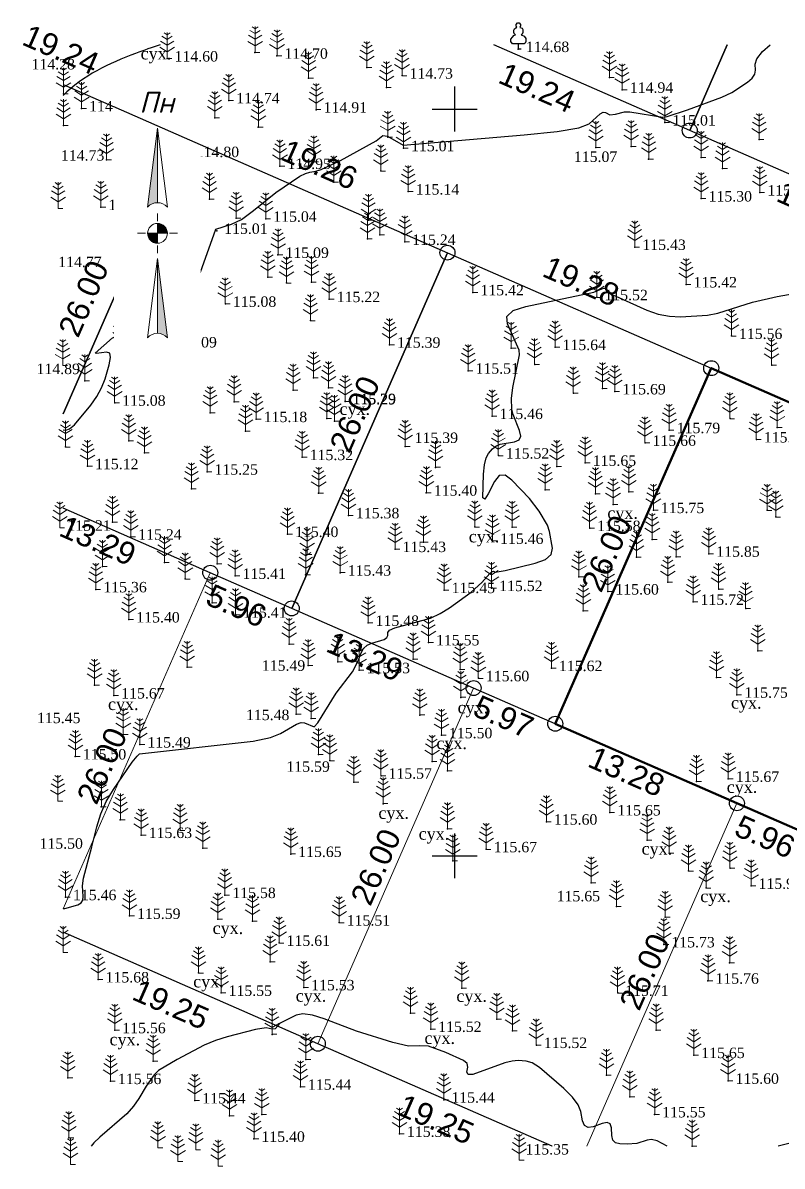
# Model space of a CAD drawing. Header units: millimetres. Extents: x 5405521.1 to 5405609, y 5524977.2 to 5525055.9.
# Drawn here: x 5405521.1 to 5405571.9, y 5524979.2 to 5525055.8 of the extents above; entities that cross this region are included whole.
import ezdxf
from ezdxf.enums import TextEntityAlignment as Align

# ---------------------------------------------------------------- set-up
doc = ezdxf.new("R2010")
doc.units = ezdxf.units.MM
doc.set_wipeout_variables(frame=1)
for name, color, linetype, lineweight in [('#Лист (текст_ПН)', 250, 'Continuous', 0), ('#Штамп', 250, 'Continuous', 0), ('11900000', 1, 'Continuous', 30), ('ТОЧКИ', 7, 'Continuous', 30)]:
    doc.layers.add(name, color=color, linetype=linetype, lineweight=lineweight)
for name, color, linetype in [('горизонтали', 42, 'Continuous'), ('Ділянки_Межі', 10, 'Continuous'), ('надписи', 7, 'Continuous'), ('отметки', 7, 'Continuous'), ('промеры', 185, 'Continuous'), ('Растительность', 7, 'Continuous')]:
    doc.layers.add(name, color=color, linetype=linetype)
doc.styles.get("Standard").update_dxf_attribs({"font": 'arial.ttf'})
doc.styles.add('times', font='times.ttf')
doc.styles.add('Мой_Топо', font='isocpeui.ttf')

# ---------------------------------------------------------------- blocks, each defined once
blk = doc.blocks.new('A$C2ACB5305')
at = {"layer": 'Растительность'}
blk.add_lwpolyline([(0.2, 0), (0.2, 0), (0, 0), (0, 0.35), (-0.4, 0.35), (-0.5, 0.5), (-0.5, 0.65), (-0.4, 0.8), (-0.3, 0.9), (-0.2, 0.95), (-0.25, 1), (-0.3, 1.1), (-0.3, 1.25), (-0.25, 1.35), (-0.15, 1.45), (-0.1, 1.45), (-0.15, 1.55), (-0.15, 1.65), (-0.05, 1.75), (0.05, 1.75), (0.15, 1.65), (0.15, 1.55), (0.1, 1.45), (0.25, 1.4), (0.3, 1.3), (0.3, 1.1), (0.25, 1), (0.2, 0.95), (0.4, 0.85), (0.5, 0.7), (0.5, 0.5), (0.45, 0.4), (0.4, 0.35), (0, 0.35)], dxfattribs=at)
blk = doc.blocks.new('A$C51FE15A3')
at = {"layer": 'Растительность', "color": 94, "lineweight": 0}
for points in [[(-0.201, 1.726), (0, 1.584), (0.201, 1.726)], [(0, 1.75), (0, 0), (0.319, 0)], [(-0.447, 1.172), (0, 0.895), (0.447, 1.172)], [(-0.343, 1.489), (0, 1.267), (0.343, 1.489)], [(-0.493, 0.753), (0, 0.444), (0.493, 0.753)]]:
    blk.add_lwpolyline(points, dxfattribs=at)
blk = doc.blocks.new('*U5')
at = {"color": 0}
for points in [[(-0.113, 0), (-0.109, -0.029), (-0.097, -0.056)], [(-0.113, 0), (-0.097, -0.056), (0, 0)], [(-0.097, -0.056), (0, -0.113), (0, 0)], [(-0.097, -0.056), (-0.08, -0.08), (-0.056, -0.097)], [(-0.097, -0.056), (-0.056, -0.097), (0, -0.113)], [(-0.056, -0.097), (-0.029, -0.109), (0, -0.113)]]:
    blk.add_solid(points, dxfattribs=at)
blk = doc.blocks.new('*U6')
at = {"color": 0}
for points in [[(0, 0), (0.097, 0.056), (0, 0.113)], [(0.097, 0.056), (0.029, 0.109), (0, 0.113)], [(0, 0), (0.113, 0), (0.097, 0.056)], [(0.097, 0.056), (0.056, 0.097), (0.029, 0.109)], [(0.097, 0.056), (0.08, 0.08), (0.056, 0.097)], [(0.113, 0), (0.109, 0.029), (0.097, 0.056)]]:
    blk.add_solid(points, dxfattribs=at)
blk = doc.blocks.new('*U7')
at = {"color": 0}
for points in [[(0, -1.136), (0.021, -1.138), (0, -0.288)], [(0.021, -1.138), (0.042, -1.142), (0, -0.288)], [(0.042, -1.142), (0.062, -1.15), (0, -0.288)], [(0.062, -1.15), (0.081, -1.16), (0, -0.288)], [(0.081, -1.16), (0.098, -1.173), (0, -0.288)], [(0.098, -1.173), (0.113, -1.188), (0, -0.288)]]:
    blk.add_solid(points, dxfattribs=at)
blk = doc.blocks.new('*U8')
at = {"color": 0}
for points in [[(-0.113, 0.297), (-0.098, 0.312), (0, 1.197)], [(-0.098, 0.312), (-0.081, 0.325), (0, 1.197)], [(-0.081, 0.325), (-0.062, 0.335), (0, 1.197)], [(-0.062, 0.335), (-0.042, 0.343), (0, 1.197)], [(-0.042, 0.343), (-0.021, 0.347), (0, 1.197)], [(-0.021, 0.347), (0, 0.349), (0, 1.197)]]:
    blk.add_solid(points, dxfattribs=at)
blk = doc.blocks.new('#Північ')
at = {"color": 7}
blk.add_wipeout([(-2.901, 10.635), (2.901, 10.635), (2.901, -7.981), (-2.901, -7.981)], dxfattribs=at).dxf.layer = '#Лист (текст_ПН)'
at = {"layer": '#Лист (текст_ПН)'}
for p, q in [((-0.663, 1.748), (0, 7.043)), ((0, 7.043), (0, 2.052)), ((0, 7.043), (0.663, 1.748)), ((0, 1.337), (0, 0.807)), ((-1.337, 0), (-0.807, 0)), ((-0.662, 0), (0.662, 0)), ((0, 0.662), (0, -0.662)), ((1.337, 0), (0.807, 0)), ((0, -1.337), (0, -0.807)), ((-0.663, -6.99), (0, -1.695)), ((0, -1.695), (0.663, -6.99)), ((0, -1.695), (0, -6.686))]:
    blk.add_line(p, q, dxfattribs=at)
at = {"layer": '#Лист (текст_ПН)', "flags": 128}
for points in [[(0, 7.043), (-0.663, 1.748, -0.218585), (0, 2.052)], [(0, 0), (-0.662, 0, 0.414214), (0, -0.662)]]:
    blk.add_lwpolyline(points, format="xyb", close=True, dxfattribs=at)
at = {"layer": '#Лист (текст_ПН)'}
blk.add_circle((0, 0), 0.662, dxfattribs=at)
for centre in [(0, 1.178), (0, -7.56)]:
    blk.add_arc(centre, 0.874, 40.67981, 139.32019, dxfattribs=at)
at = {"layer": '#Лист (текст_ПН)', "xscale": 5.883850111352785, "yscale": 5.883850111352785, "zscale": 5.883850111352785}
for name in ['*U8', '*U5', '*U6', '*U7']:
    blk.add_blockref(name, (0, 0), dxfattribs=at)
at = {"layer": '#Лист (текст_ПН)', "style": 'Мой_Топо'}
blk.add_text('Пн', height=1.4, dxfattribs=at).set_placement((-1.217, 8.077))

msp = doc.modelspace()

# ---------------------------------------------------------------- linework, layer by layer
at = {"layer": '11900000', "color": 7}
for points in [[(5405550, 5525048.5, 0), (5405550, 5525051.5, 0)], [(5405550, 5525048.5, 0), (5405550, 5525051.5, 0)], [(5405548.5, 5525050, 0), (5405551.5, 5525050, 0)], [(5405548.5, 5525050, 0), (5405551.5, 5525050, 0)], [(5405550, 5524998.5, 0), (5405550, 5525001.5, 0)], [(5405550, 5524998.5, 0), (5405550, 5525001.5, 0)], [(5405548.5, 5525000, 0), (5405551.5, 5525000, 0)], [(5405548.5, 5525000, 0), (5405551.5, 5525000, 0)]]:
    msp.add_polyline3d(points, dxfattribs=at)
at = {"layer": 'горизонтали', "color": 32}
for points in [[(5405523.78, 5525028.515, 115), (5405523.967, 5525028.502, 115), (5405524.207, 5525028.592, 115), (5405524.537, 5525028.862, 115), (5405525.637, 5525030.172, 115), (5405526.047, 5525030.742, 115), (5405526.357, 5525031.332, 115), (5405526.587, 5525031.942, 115), (5405526.857, 5525032.862, 115), (5405526.957, 5525033.372, 115), (5405526.897, 5525033.662, 115), (5405526.677, 5525033.722, 115), (5405526.007, 5525033.642, 115), (5405525.917, 5525033.662, 115), (5405527.087, 5525034.672, 115), (5405527.627, 5525034.882, 115), (5405528.827, 5525035.212, 115), (5405529.337, 5525035.452, 115), (5405532.437, 5525037.922, 115), (5405532.737, 5525038.152, 115), (5405532.747, 5525038.452, 115), (5405534.007, 5525041.962, 115), (5405535.057, 5525042.302, 115), (5405535.717, 5525042.602, 115), (5405536.517, 5525043.212, 115), (5405538.027, 5525044.422, 115), (5405539.637, 5525045.502, 115), (5405540.007, 5525045.682, 115), (5405540.307, 5525045.772, 115), (5405540.707, 5525045.832, 115), (5405541.067, 5525045.942, 115), (5405542.347, 5525046.562, 115), (5405544.747, 5525047.872, 115), (5405545.197, 5525048.222, 115), (5405545.497, 5525048.192, 115), (5405546.547, 5525047.592, 115), (5405554.647, 5525048.262, 115), (5405556.857, 5525048.492, 115), (5405558.307, 5525048.742, 115), (5405558.997, 5525049.012, 115), (5405559.737, 5525049.672, 115), (5405559.947, 5525049.782, 115), (5405560.087, 5525049.772, 115), (5405560.387, 5525049.602, 115), (5405560.757, 5525049.652, 115), (5405561.367, 5525049.812, 115), (5405561.717, 5525049.812, 115), (5405563.937, 5525049.452, 115), (5405564.217, 5525049.492, 115), (5405565.587, 5525049.942, 115), (5405567.887, 5525050.792, 115), (5405568.557, 5525051.102, 115), (5405569.607, 5525051.792, 115), (5405569.917, 5525052.062, 115), (5405570.097, 5525052.342, 115), (5405570.147, 5525052.612, 115), (5405570.117, 5525053.012, 115), (5405570.227, 5525053.352, 115), (5405570.607, 5525053.842, 115), (5405571.113, 5525054.301, 115)], [(5405564.232, 5524980.548, 115.5), (5405563.557, 5524980.912, 115.5), (5405563.187, 5524981.002, 115.5), (5405562.877, 5524980.962, 115.5), (5405562.187, 5524980.732, 115.5), (5405561.557, 5524980.682, 115.5), (5405561.057, 5524980.712, 115.5), (5405560.767, 5524980.782, 115.5), (5405560.597, 5524980.962, 115.5), (5405560.527, 5524981.262, 115.5), (5405560.497, 5524981.782, 115.5), (5405560.417, 5524982.052, 115.5), (5405560.207, 5524982.152, 115.5), (5405559.877, 5524982.082, 115.5), (5405559.267, 5524981.862, 115.5), (5405558.927, 5524981.802, 115.5), (5405558.687, 5524981.932, 115.5), (5405558.547, 5524982.262, 115.5), (5405558.437, 5524982.882, 115.5), (5405558.257, 5524983.332, 115.5), (5405557.887, 5524983.842, 115.5), (5405557.307, 5524984.422, 115.5), (5405555.687, 5524985.832, 115.5), (5405555.177, 5524986.142, 115.5), (5405554.777, 5524986.252, 115.5), (5405554.247, 5524986.282, 115.5), (5405553.847, 5524986.252, 115.5), (5405553.347, 5524986.132, 115.5), (5405551.207, 5524985.362, 115.5), (5405550.897, 5524985.352, 115.5), (5405550.817, 5524985.502, 115.5), (5405550.887, 5524985.852, 115.5), (5405550.837, 5524986.082, 115.5), (5405550.597, 5524986.302, 115.5), (5405549.397, 5524986.832, 115.5), (5405548.247, 5524987.242, 115.5), (5405547.647, 5524987.272, 115.5), (5405546.907, 5524987.262, 115.5), (5405545.857, 5524987.502, 115.5), (5405543.427, 5524988.262, 115.5), (5405541.257, 5524989.082, 115.5), (5405540.467, 5524989.332, 115.5), (5405539.837, 5524989.412, 115.5), (5405539.387, 5524989.332, 115.5), (5405538.307, 5524988.802, 115.5), (5405537.967, 5524988.422, 115.5), (5405537.777, 5524988.382, 115.5), (5405537.377, 5524988.472, 115.5), (5405536.667, 5524988.372, 115.5), (5405534.767, 5524987.872, 115.5), (5405533.977, 5524987.622, 115.5), (5405533.217, 5524987.312, 115.5), (5405531.407, 5524986.352, 115.5), (5405530.167, 5524985.632, 115.5), (5405529.867, 5524985.342, 115.5), (5405529.347, 5524984.572, 115.5), (5405528.857, 5524983.752, 115.5), (5405528.487, 5524983.232, 115.5), (5405528.047, 5524982.732, 115.5), (5405526.227, 5524981.162, 115.5), (5405525.837, 5524980.782, 115.5), (5405525.658, 5524980.548, 115.5)], [(5405574.537, 5524981.262, 115.5), (5405571.666, 5524980.548, 115.5)]]:
    msp.add_polyline3d(points, dxfattribs=at)
msp.add_open_spline([(5405530.287, 5525054.301), (5405529.735, 5525054.123), (5405527.413, 5525053.313), (5405525.103, 5525052.241), (5405523.78, 5525050.911)], degree=3, knots=[419.153268, 419.153268, 419.153268, 419.153268, 420.876887, 426.417628, 426.417628, 426.417628, 426.417628], dxfattribs=at)
at = {"layer": 'Ділянки_Межі'}
for points in [[(5405568.245, 5525054.301), (5405565.733, 5525048.564), (5405552.628, 5525054.301)], [(5405589.281, 5525054.301), (5405583.377, 5525040.839), (5405565.733, 5525048.564)], [(5405565.733, 5525048.564), (5405568.245, 5525054.301)], [(5405523.78, 5525051.648), (5405531.873, 5525048.105), (5405523.78, 5525029.603)], [(5405523.78, 5525029.603), (5405531.873, 5525048.105), (5405549.514, 5525040.382), (5405539.087, 5525016.564), (5405533.63, 5525018.953), (5405523.78, 5525023.265)]]:
    msp.add_lwpolyline(points, dxfattribs=at)
at = {"layer": 'Ділянки_Межі', "lineweight": 25}
for points in [[(5405606.524, 5525030.705), (5405601, 5525033.124), (5405583.377, 5525040.839), (5405565.733, 5525048.564), (5405552.628, 5525054.301)], [(5405556.522, 5524980.548), (5405540.836, 5524987.416), (5405523.78, 5524994.884)]]:
    msp.add_lwpolyline(points, dxfattribs=at)
at = {"layer": 'Ділянки_Межі'}
msp.add_lwpolyline([(5405539.087, 5525016.564), (5405549.514, 5525040.382), (5405567.174, 5525032.65), (5405556.73, 5525008.84), (5405551.263, 5525011.233)], close=True, dxfattribs=at)
at = {"layer": 'Ділянки_Межі', "lineweight": 50}
msp.add_lwpolyline([(5405556.73, 5525008.84), (5405567.174, 5525032.65), (5405584.781, 5525024.941), (5405574.353, 5525001.124), (5405568.897, 5525003.513)], close=True, dxfattribs=at)
at = {"layer": 'Ділянки_Межі', "lineweight": 0}
for points in [[(5405523.78, 5525023.265), (5405533.63, 5525018.953), (5405523.78, 5524996.453)], [(5405523.78, 5524996.453), (5405533.63, 5525018.953), (5405539.087, 5525016.564), (5405551.263, 5525011.233), (5405540.836, 5524987.416), (5405523.78, 5524994.884)], [(5405540.836, 5524987.416), (5405551.263, 5525011.233), (5405556.73, 5525008.84), (5405568.897, 5525003.513), (5405558.842, 5524980.548)], [(5405558.842, 5524980.548), (5405568.897, 5525003.513), (5405574.353, 5525001.124), (5405597.668, 5524990.917), (5405589.876, 5524980.548)], [(5405556.522, 5524980.548), (5405540.836, 5524987.416)]]:
    msp.add_lwpolyline(points, dxfattribs=at)
at = {"layer": 'отметки', "color": 7}
for p in [(5405536.626, 5525053.781, 114.575), (5405554.259, 5525054.015, 114.683), (5405530.74, 5525053.382, 114.595), (5405538.097, 5525053.565, 114.704), (5405544.123, 5525052.779, 114.67), (5405546.473, 5525052.235, 114.726), (5405540.217, 5525052.067, 114.773), (5405560.358, 5525052.108, 114.939), (5405523.803, 5525051.014, 114.46), (5405545.432, 5525051.437, 114.775), (5405561.223, 5525051.284, 114.945), (5405525.018, 5525050.041, 114.547), (5405534.875, 5525050.582, 114.742), (5405540.722, 5525049.958, 114.91), (5405533.937, 5525049.419, 114.804), (5405523.801, 5525048.897, 114.522), (5405536.847, 5525048.787, 114.932), (5405564.074, 5525049.095, 115.013), (5405545.51, 5525048.11, 115.007), (5405570.384, 5525047.952, 115.165), (5405529.685, 5525047.197, 114.802), (5405532.157, 5525046.979, 114.804), (5405546.573, 5525047.373, 115.013), (5405559.443, 5525047.433, 115.067), (5405561.819, 5525047.49, 115.094), (5405526.683, 5525046.597, 114.732), (5405538.299, 5525046.184, 114.947), (5405540.564, 5525046.46, 114.955), (5405562.986, 5525046.635, 115.096), (5405566.499, 5525046.764, 115.088), (5405528.623, 5525045.562, 114.796), (5405531.581, 5525045.749, 114.867), (5405545.055, 5525045.855, 115.04), (5405567.938, 5525046.023, 115.163), (5405529.316, 5525045.186, 114.76), (5405541.903, 5525045.107, 115.065), (5405533.578, 5525043.965, 114.93), (5405546.891, 5525044.471, 115.14), (5405566.497, 5525044.008, 115.301), (5405570.435, 5525044.406, 115.266), (5405526.307, 5525043.431, 114.749), (5405535.368, 5525042.69, 114.984), (5405537.35, 5525042.651, 115.044), (5405544.217, 5525042.549, 115.116), (5405534.063, 5525041.838, 115.005), (5405544.98, 5525041.574, 115.133), (5405544.155, 5525041.302, 115.17), (5405546.65, 5525041.099, 115.243), (5405562.064, 5525040.762, 115.43), (5405538.165, 5525040.23, 115.095), (5405537.491, 5525038.743, 115.16), (5405532.484, 5525038.304, 114.988), (5405538.741, 5525038.355, 115.113), (5405540.406, 5525038.401, 115.164), (5405551.222, 5525037.725, 115.423), (5405565.494, 5525038.254, 115.416), (5405534.645, 5525036.955, 115.081), (5405541.602, 5525037.271, 115.221), (5405559.522, 5525037.395, 115.517), (5405529.143, 5525035.582, 114.987), (5405540.337, 5525035.832, 115.25), (5405568.533, 5525034.804, 115.556), (5405527.586, 5525034.276, 115.023), (5405530.666, 5525034.238, 115.091), (5405545.637, 5525034.218, 115.385), (5405553.79, 5525033.984, 115.47), (5405556.718, 5525034.059, 115.644), (5405550.89, 5525032.48, 115.512), (5405555.356, 5525032.893, 115.549), (5405571.226, 5525032.855, 115.599), (5405525.231, 5525031.809, 114.905), (5405540.536, 5525032.001, 115.243), (5405539.177, 5525031.185, 115.16), (5405541.554, 5525031.34, 115.334), (5405557.946, 5525030.985, 115.634), (5405559.89, 5525031.278, 115.667), (5405560.725, 5525031.093, 115.687), (5405527.231, 5525030.331, 115.08), (5405535.237, 5525030.401, 115.149), (5405542.654, 5525030.447, 115.287), (5405542.661, 5525030.42, 115.287), (5405533.634, 5525029.669, 115.195), (5405541.427, 5525029.281, 115.251), (5405552.501, 5525029.442, 115.458), (5405568.436, 5525029.274, 115.75), (5405536.713, 5525029.236, 115.183), (5405541.945, 5525029.098, 115.289), (5405564.367, 5525028.496, 115.786), (5405571.601, 5525028.67, 115.668), (5405528.185, 5525027.791, 115.104), (5405535.985, 5525028.439, 115.246), (5405570.196, 5525027.873, 115.748), (5405523.938, 5525027.374, 115.032), (5405529.222, 5525026.97, 115.124), (5405546.692, 5525027.409, 115.393), (5405562.744, 5525027.647, 115.664), (5405539.791, 5525026.692, 115.319), (5405552.925, 5525026.793, 115.517), (5405558.743, 5525026.307, 115.65), (5405525.417, 5525026.08, 115.119), (5405533.415, 5525025.714, 115.245), (5405548.718, 5525026.009, 115.442), (5405556.831, 5525026.066, 115.544), (5405532.37, 5525024.565, 115.246), (5405540.885, 5525024.277, 115.344), (5405548.098, 5525024.308, 115.398), (5405556.064, 5525024.505, 115.54), (5405559.429, 5525024.242, 115.597), (5405561.663, 5525024.374, 115.647), (5405560.604, 5525023.517, 115.559), (5405563.3, 5525023.144, 115.745), (5405570.913, 5525023.137, 115.838), (5405542.887, 5525022.794, 115.38), (5405571.507, 5525022.685, 115.848), (5405527.094, 5525022.341, 115.24), (5405551.355, 5525022.015, 115.493), (5405553.842, 5525021.997, 115.425), (5405559.036, 5525021.939, 115.58), (5405528.307, 5525021.364, 115.241), (5405538.806, 5525021.541, 115.398), (5405547.904, 5525021.005, 115.353), (5405552.538, 5525021.08, 115.458), (5405563.231, 5525021.185, 115.711), (5405540.123, 5525020.18, 115.393), (5405546.011, 5525020.535, 115.434), (5405567.012, 5525020.219, 115.855), (5405526.411, 5525019.38, 115.336), (5405530.566, 5525019.639, 115.365), (5405534.094, 5525019.554, 115.36), (5405562.177, 5525019.999, 115.757), (5405564.829, 5525020.008, 115.682), (5405535.293, 5525018.736, 115.407), (5405540.019, 5525018.821, 115.396), (5405542.337, 5525018.956, 115.434), (5405558.317, 5525018.673, 115.544), (5405525.973, 5525017.838, 115.364), (5405531.959, 5525018.533, 115.365), (5405549.295, 5525017.788, 115.446), (5405552.473, 5525017.921, 115.525), (5405564.273, 5525018.314, 115.672), (5405567.674, 5525017.856, 115.763), (5405560.26, 5525017.691, 115.598), (5405533.758, 5525016.927, 115.416), (5405558.607, 5525016.409, 115.552), (5405565.958, 5525017.003, 115.719), (5405569.486, 5525016.556, 115.768), (5405528.178, 5525015.822, 115.4), (5405535.333, 5525016.137, 115.413), (5405544.202, 5525015.589, 115.476), (5405538.919, 5525014.17, 115.429), (5405548.248, 5525014.287, 115.549), (5405570.288, 5525013.722, 115.782), (5405532.091, 5525012.624, 115.501), (5405540.19, 5525012.736, 115.495), (5405542.175, 5525012.988, 115.383), (5405543.599, 5525012.424, 115.527), (5405547.213, 5525013.172, 115.53), (5405550.364, 5525012.482, 115.53), (5405556.48, 5525012.565, 115.621), (5405551.584, 5525011.883, 115.597), (5405567.536, 5525011.927, 115.684), (5405525.886, 5525011.424, 115.529), (5405527.168, 5525010.729, 115.672), (5405550.417, 5525010.609, 115.591), (5405568.895, 5525010.78, 115.747), (5405539.39, 5525009.486, 115.479), (5405547.669, 5525009.426, 115.497), (5405540.389, 5525009.188, 115.477), (5405527.81, 5525008.129, 115.559), (5405549.114, 5525008.066, 115.5), (5405528.921, 5525007.445, 115.492), (5405524.596, 5525006.649, 115.5), (5405540.88, 5525006.793, 115.596), (5405541.643, 5525006.372, 115.589), (5405548.488, 5525006.323, 115.529), (5405549.525, 5525005.693, 115.574), (5405543.253, 5525004.931, 115.562), (5405545.064, 5525005.361, 115.571), (5405566.197, 5525004.978, 115.678), (5405568.32, 5525005.149, 115.665), (5405526.337, 5525003.269, 115.499), (5405545.208, 5525003.489, 115.604), (5405560.389, 5525002.901, 115.651), (5405527.606, 5525002.414, 115.555), (5405531.609, 5525001.705, 115.573), (5405549.524, 5525001.813, 115.656), (5405556.143, 5525002.283, 115.597), (5405529.011, 5525001.388, 115.631), (5405562.879, 5525001.046, 115.708), (5405533.128, 5525000.517, 115.624), (5405552.109, 5525000.433, 115.67), (5405564.348, 5525000.185, 115.724), (5405539.02, 5525000.118, 115.65), (5405549.867, 5524999.664, 115.688), (5405565.664, 5524998.985, 115.817), (5405568.433, 5524999.17, 115.747), (5405559.141, 5524998.181, 115.65), (5405569.839, 5524997.986, 115.898), (5405523.94, 5524997.228, 115.464), (5405534.609, 5524997.368, 115.58), (5405566.837, 5524997.845, 115.808), (5405560.831, 5524996.597, 115.694), (5405528.231, 5524995.97, 115.588), (5405534.143, 5524995.763, 115.594), (5405536.455, 5524995.617, 115.602), (5405564.101, 5524995.896, 115.733), (5405542.271, 5524995.523, 115.508), (5405538.242, 5524994.165, 115.615), (5405564.006, 5524994.065, 115.729), (5405537.647, 5524992.905, 115.636), (5405568.406, 5524992.842, 115.702), (5405532.854, 5524992.154, 115.543), (5405526.122, 5524991.719, 115.676), (5405539.886, 5524991.191, 115.529), (5405550.486, 5524991.145, 115.639), (5405566.957, 5524991.632, 115.758), (5405534.356, 5524990.819, 115.547), (5405560.911, 5524990.816, 115.714), (5405547.039, 5524989.457, 115.547), (5405552.821, 5524989.051, 115.571), (5405527.24, 5524988.317, 115.555), (5405537.772, 5524988.045, 115.49), (5405548.391, 5524988.402, 115.523), (5405553.87, 5524988.275, 115.632), (5405563.488, 5524988.329, 115.646), (5405555.465, 5524987.327, 115.524), (5405566.01, 5524986.655, 115.646), (5405529.801, 5524986.247, 115.513), (5405540.039, 5524986.362, 115.442), (5405524.1, 5524985.135, 115.504), (5405526.949, 5524984.914, 115.559), (5405560.156, 5524985.315, 115.568), (5405568.301, 5524984.93, 115.601), (5405539.67, 5524984.534, 115.436), (5405532.596, 5524983.617, 115.444), (5405549.274, 5524983.668, 115.437), (5405561.732, 5524983.863, 115.523), (5405534.916, 5524982.586, 115.442), (5405537.085, 5524982.674, 115.434), (5405563.388, 5524982.684, 115.552), (5405524.171, 5524981.119, 115.531), (5405536.557, 5524981.046, 115.4), (5405546.301, 5524981.377, 115.378), (5405565.9, 5524980.557, 115.53)]:
    msp.add_point(p, dxfattribs=at)
at = {"layer": 'ТОЧКИ'}
for centre in [(5405531.873, 5525048.105, 107.24), (5405565.733, 5525048.564), (5405549.514, 5525040.382), (5405567.174, 5525032.65, 107.24), (5405533.63, 5525018.953, 107.24), (5405539.087, 5525016.564, 107.24), (5405551.263, 5525011.233, 107.24), (5405556.73, 5525008.84, 107.24), (5405568.897, 5525003.513, 107.24), (5405540.836, 5524987.416)]:
    msp.add_circle(centre, 0.5, dxfattribs=at)

# ---------------------------------------------------------------- block references
at = {"layer": 'Растительность', "color": 7}
for name, p in [('A$C51FE15A3', (5405536.63, 5525053.78, 114.57)), ('A$C51FE15A3', (5405538.1, 5525053.56, 114.7)), ('A$C2ACB5305', (5405554.26, 5525054.02, 114.68)), ('A$C51FE15A3', (5405530.74, 5525053.38, 114.6)), ('A$C51FE15A3', (5405544.12, 5525052.78, 114.67)), ('A$C51FE15A3', (5405540.22, 5525052.07, 114.77)), ('A$C51FE15A3', (5405546.47, 5525052.23, 114.73)), ('A$C51FE15A3', (5405560.36, 5525052.11, 114.94)), ('A$C51FE15A3', (5405545.43, 5525051.44, 114.77)), ('A$C51FE15A3', (5405561.22, 5525051.28, 114.94)), ('A$C51FE15A3', (5405523.8, 5525051.01, 114.46)), ('A$C51FE15A3', (5405534.87, 5525050.58, 114.74)), ('A$C51FE15A3', (5405525.02, 5525050.04, 114.55)), ('A$C51FE15A3', (5405540.72, 5525049.96, 114.91)), ('A$C51FE15A3', (5405533.94, 5525049.42, 114.8)), ('A$C51FE15A3', (5405564.07, 5525049.09, 115.01)), ('A$C51FE15A3', (5405523.8, 5525048.9, 114.52)), ('A$C51FE15A3', (5405536.85, 5525048.79, 114.93)), ('A$C51FE15A3', (5405545.51, 5525048.11, 115.01)), ('A$C51FE15A3', (5405559.44, 5525047.43, 115.07)), ('A$C51FE15A3', (5405561.82, 5525047.49, 115.09)), ('A$C51FE15A3', (5405570.38, 5525047.95, 115.16)), ('A$C51FE15A3', (5405529.68, 5525047.2, 114.8)), ('A$C51FE15A3', (5405532.16, 5525046.98, 114.8)), ('A$C51FE15A3', (5405546.57, 5525047.37, 115.01)), ('A$C51FE15A3', (5405562.99, 5525046.64, 115.1)), ('A$C51FE15A3', (5405566.5, 5525046.76, 115.09)), ('A$C51FE15A3', (5405526.69, 5525046.59, 114.73)), ('A$C51FE15A3', (5405538.3, 5525046.18, 114.95)), ('A$C51FE15A3', (5405540.56, 5525046.46, 114.95)), ('A$C51FE15A3', (5405567.94, 5525046.02, 115.16)), ('A$C51FE15A3', (5405528.62, 5525045.56, 114.8)), ('A$C51FE15A3', (5405529.32, 5525045.19, 114.76)), ('A$C51FE15A3', (5405531.58, 5525045.75, 114.87)), ('A$C51FE15A3', (5405541.9, 5525045.11, 115.07)), ('A$C51FE15A3', (5405545.05, 5525045.85, 115.04)), ('A$C51FE15A3', (5405546.89, 5525044.47, 115.14)), ('A$C51FE15A3', (5405570.43, 5525044.41, 115.27)), ('A$C51FE15A3', (5405533.58, 5525043.97, 114.93)), ('A$C51FE15A3', (5405566.5, 5525044.01, 115.3)), ('A$C51FE15A3', (5405523.44, 5525043.35, 114.63)), ('A$C51FE15A3', (5405526.31, 5525043.43, 114.75)), ('A$C51FE15A3', (5405535.37, 5525042.69, 114.98)), ('A$C51FE15A3', (5405537.35, 5525042.65, 115.04)), ('A$C51FE15A3', (5405544.22, 5525042.55, 115.12)), ('A$C51FE15A3', (5405544.16, 5525041.3, 115.17)), ('A$C51FE15A3', (5405544.98, 5525041.57, 115.13)), ('A$C51FE15A3', (5405546.65, 5525041.1, 115.24)), ('A$C51FE15A3', (5405562.06, 5525040.76, 115.43)), ('A$C51FE15A3', (5405538.17, 5525040.23, 115.09)), ('A$C51FE15A3', (5405532.48, 5525038.3, 114.99)), ('A$C51FE15A3', (5405537.49, 5525038.74, 115.16)), ('A$C51FE15A3', (5405538.74, 5525038.35, 115.11)), ('A$C51FE15A3', (5405540.41, 5525038.4, 115.16)), ('A$C51FE15A3', (5405565.49, 5525038.25, 115.42)), ('A$C51FE15A3', (5405551.22, 5525037.72, 115.42)), ('A$C51FE15A3', (5405534.64, 5525036.95, 115.08)), ('A$C51FE15A3', (5405541.6, 5525037.27, 115.22)), ('A$C51FE15A3', (5405559.52, 5525037.39, 115.52)), ('A$C51FE15A3', (5405529.14, 5525035.58, 114.99)), ('A$C51FE15A3', (5405540.34, 5525035.83, 115.25)), ('A$C51FE15A3', (5405568.53, 5525034.8, 115.56)), ('A$C51FE15A3', (5405527.59, 5525034.28, 115.02)), ('A$C51FE15A3', (5405530.67, 5525034.24, 115.09)), ('A$C51FE15A3', (5405545.64, 5525034.22, 115.39)), ('A$C51FE15A3', (5405553.79, 5525033.98, 115.47)), ('A$C51FE15A3', (5405556.72, 5525034.06, 115.64)), ('A$C51FE15A3', (5405555.35, 5525032.89, 115.55)), ('A$C51FE15A3', (5405523.75, 5525032.82, 114.97)), ('A$C51FE15A3', (5405550.89, 5525032.48, 115.51)), ('A$C51FE15A3', (5405571.22, 5525032.85, 115.6)), ('A$C51FE15A3', (5405525.23, 5525031.81, 114.91)), ('A$C51FE15A3', (5405540.54, 5525032, 115.24)), ('A$C51FE15A3', (5405541.55, 5525031.34, 115.33)), ('A$C51FE15A3', (5405539.18, 5525031.18, 115.16)), ('A$C51FE15A3', (5405557.94, 5525030.98, 115.63)), ('A$C51FE15A3', (5405559.89, 5525031.28, 115.67)), ('A$C51FE15A3', (5405560.72, 5525031.09, 115.69)), ('A$C51FE15A3', (5405527.23, 5525030.33, 115.08)), ('A$C51FE15A3', (5405535.24, 5525030.4, 115.15)), ('A$C51FE15A3', (5405542.66, 5525030.42, 115.29)), ('A$C51FE15A3', (5405533.63, 5525029.67, 115.2)), ('A$C51FE15A3', (5405536.71, 5525029.24, 115.18)), ('A$C51FE15A3', (5405541.43, 5525029.28, 115.25)), ('A$C51FE15A3', (5405541.95, 5525029.1, 115.29)), ('A$C51FE15A3', (5405552.5, 5525029.44, 115.46)), ('A$C51FE15A3', (5405568.42, 5525029.26, 115.75)), ('A$C51FE15A3', (5405535.99, 5525028.43, 115.25)), ('A$C51FE15A3', (5405564.36, 5525028.49, 115.79)), ('A$C51FE15A3', (5405571.6, 5525028.67, 115.67)), ('A$C51FE15A3', (5405528.18, 5525027.79, 115.1)), ('A$C51FE15A3', (5405562.74, 5525027.65, 115.66)), ('A$C51FE15A3', (5405570.19, 5525027.87, 115.75)), ('A$C51FE15A3', (5405523.94, 5525027.37, 115.03)), ('A$C51FE15A3', (5405529.22, 5525026.97, 115.12)), ('A$C51FE15A3', (5405546.69, 5525027.41, 115.39)), ('A$C51FE15A3', (5405552.92, 5525026.79, 115.52)), ('A$C51FE15A3', (5405525.42, 5525026.08, 115.12)), ('A$C51FE15A3', (5405539.79, 5525026.69, 115.32)), ('A$C51FE15A3', (5405548.72, 5525026.01, 115.44)), ('A$C51FE15A3', (5405556.83, 5525026.07, 115.54)), ('A$C51FE15A3', (5405558.74, 5525026.31, 115.65)), ('A$C51FE15A3', (5405533.42, 5525025.71, 115.25)), ('A$C51FE15A3', (5405532.37, 5525024.56, 115.25)), ('A$C51FE15A3', (5405556.06, 5525024.5, 115.54)), ('A$C51FE15A3', (5405540.89, 5525024.28, 115.34)), ('A$C51FE15A3', (5405548.1, 5525024.31, 115.4)), ('A$C51FE15A3', (5405559.43, 5525024.24, 115.6)), ('A$C51FE15A3', (5405561.66, 5525024.37, 115.65)), ('A$C51FE15A3', (5405560.6, 5525023.52, 115.56)), ('A$C51FE15A3', (5405563.3, 5525023.14, 115.75)), ('A$C51FE15A3', (5405570.91, 5525023.13, 115.84)), ('A$C51FE15A3', (5405527.09, 5525022.34, 115.24)), ('A$C51FE15A3', (5405542.89, 5525022.79, 115.38)), ('A$C51FE15A3', (5405571.5, 5525022.68, 115.85)), ('A$C51FE15A3', (5405523.56, 5525021.96, 115.21)), ('A$C51FE15A3', (5405538.81, 5525021.54, 115.4)), ('A$C51FE15A3', (5405551.35, 5525022.01, 115.49)), ('A$C51FE15A3', (5405553.84, 5525022, 115.43)), ('A$C51FE15A3', (5405559.03, 5525021.94, 115.58)), ('A$C51FE15A3', (5405528.31, 5525021.36, 115.24)), ('A$C51FE15A3', (5405547.9, 5525021.01, 115.35)), ('A$C51FE15A3', (5405552.54, 5525021.08, 115.46)), ('A$C51FE15A3', (5405563.23, 5525021.18, 115.71)), ('A$C51FE15A3', (5405540.12, 5525020.18, 115.39)), ('A$C51FE15A3', (5405546.01, 5525020.53, 115.43)), ('A$C51FE15A3', (5405562.17, 5525020, 115.76)), ('A$C51FE15A3', (5405564.83, 5525020.01, 115.68)), ('A$C51FE15A3', (5405567.01, 5525020.22, 115.85)), ('A$C51FE15A3', (5405526.41, 5525019.38, 115.34)), ('A$C51FE15A3', (5405530.57, 5525019.64, 115.37)), ('A$C51FE15A3', (5405534.09, 5525019.55, 115.36)), ('A$C51FE15A3', (5405531.96, 5525018.53, 115.37)), ('A$C51FE15A3', (5405535.29, 5525018.74, 115.41)), ('A$C51FE15A3', (5405540.02, 5525018.82, 115.4)), ('A$C51FE15A3', (5405542.34, 5525018.96, 115.43)), ('A$C51FE15A3', (5405558.32, 5525018.67, 115.54)), ('A$C51FE15A3', (5405525.97, 5525017.84, 115.36)), ('A$C51FE15A3', (5405549.29, 5525017.79, 115.45)), ('A$C51FE15A3', (5405552.47, 5525017.92, 115.52)), ('A$C51FE15A3', (5405560.26, 5525017.69, 115.6)), ('A$C51FE15A3', (5405564.27, 5525018.31, 115.67)), ('A$C51FE15A3', (5405567.67, 5525017.85, 115.76)), ('A$C51FE15A3', (5405533.76, 5525016.93, 115.42)), ('A$C51FE15A3', (5405565.96, 5525017, 115.72)), ('A$C51FE15A3', (5405535.33, 5525016.14, 115.41)), ('A$C51FE15A3', (5405558.61, 5525016.41, 115.55)), ('A$C51FE15A3', (5405569.48, 5525016.55, 115.77)), ('A$C51FE15A3', (5405528.18, 5525015.82, 115.4)), ('A$C51FE15A3', (5405544.2, 5525015.59, 115.48)), ('A$C51FE15A3', (5405538.92, 5525014.17, 115.43)), ('A$C51FE15A3', (5405548.25, 5525014.29, 115.55)), ('A$C51FE15A3', (5405542.17, 5525012.99, 115.38)), ('A$C51FE15A3', (5405547.21, 5525013.17, 115.53)), ('A$C51FE15A3', (5405570.29, 5525013.72, 115.78)), ('A$C51FE15A3', (5405532.09, 5525012.62, 115.5)), ('A$C51FE15A3', (5405540.19, 5525012.74, 115.49)), ('A$C51FE15A3', (5405543.6, 5525012.42, 115.53)), ('A$C51FE15A3', (5405550.36, 5525012.48, 115.53)), ('A$C51FE15A3', (5405556.48, 5525012.56, 115.62)), ('A$C51FE15A3', (5405551.58, 5525011.88, 115.6)), ('A$C51FE15A3', (5405567.53, 5525011.93, 115.68)), ('A$C51FE15A3', (5405525.89, 5525011.42, 115.53)), ('A$C51FE15A3', (5405527.17, 5525010.73, 115.67)), ('A$C51FE15A3', (5405568.89, 5525010.78, 115.75)), ('A$C51FE15A3', (5405550.42, 5525010.61, 115.59)), ('A$C51FE15A3', (5405539.39, 5525009.49, 115.48)), ('A$C51FE15A3', (5405540.39, 5525009.19, 115.48)), ('A$C51FE15A3', (5405547.67, 5525009.43, 115.5)), ('A$C51FE15A3', (5405527.81, 5525008.13, 115.56)), ('A$C51FE15A3', (5405549.11, 5525008.07, 115.5)), ('A$C51FE15A3', (5405528.92, 5525007.45, 115.49)), ('A$C51FE15A3', (5405524.6, 5525006.65, 115.5)), ('A$C51FE15A3', (5405540.87, 5525006.78, 115.6)), ('A$C51FE15A3', (5405541.63, 5525006.36, 115.59)), ('A$C51FE15A3', (5405548.49, 5525006.32, 115.53)), ('A$C51FE15A3', (5405545.06, 5525005.36, 115.57)), ('A$C51FE15A3', (5405549.52, 5525005.69, 115.57)), ('A$C51FE15A3', (5405543.25, 5525004.93, 115.56)), ('A$C51FE15A3', (5405566.2, 5525004.98, 115.68)), ('A$C51FE15A3', (5405568.32, 5525005.15, 115.67)), ('A$C51FE15A3', (5405523.43, 5525003.65, 115.48)), ('A$C51FE15A3', (5405526.34, 5525003.27, 115.5)), ('A$C51FE15A3', (5405545.21, 5525003.49, 115.6)), ('A$C51FE15A3', (5405527.61, 5525002.41, 115.55)), ('A$C51FE15A3', (5405556.14, 5525002.28, 115.6)), ('A$C51FE15A3', (5405560.39, 5525002.9, 115.65)), ('A$C51FE15A3', (5405531.61, 5525001.7, 115.57)), ('A$C51FE15A3', (5405549.52, 5525001.81, 115.66)), ('A$C51FE15A3', (5405529.01, 5525001.39, 115.63)), ('A$C51FE15A3', (5405562.88, 5525001.04, 115.71)), ('A$C51FE15A3', (5405533.13, 5525000.52, 115.62)), ('A$C51FE15A3', (5405539.02, 5525000.12, 115.65)), ('A$C51FE15A3', (5405552.11, 5525000.43, 115.67)), ('A$C51FE15A3', (5405564.35, 5525000.18, 115.72)), ('A$C51FE15A3', (5405549.87, 5524999.66, 115.69)), ('A$C51FE15A3', (5405565.66, 5524998.98, 115.82)), ('A$C51FE15A3', (5405568.43, 5524999.17, 115.75)), ('A$C51FE15A3', (5405559.14, 5524998.18, 115.65)), ('A$C51FE15A3', (5405566.84, 5524997.84, 115.81)), ('A$C51FE15A3', (5405569.84, 5524997.98, 115.9)), ('A$C51FE15A3', (5405523.94, 5524997.23, 115.46)), ('A$C51FE15A3', (5405534.61, 5524997.37, 115.58)), ('A$C51FE15A3', (5405560.83, 5524996.6, 115.69)), ('A$C51FE15A3', (5405528.23, 5524995.97, 115.59)), ('A$C51FE15A3', (5405534.14, 5524995.76, 115.59)), ('A$C51FE15A3', (5405536.46, 5524995.62, 115.6)), ('A$C51FE15A3', (5405542.27, 5524995.52, 115.51)), ('A$C51FE15A3', (5405564.1, 5524995.89, 115.73)), ('A$C51FE15A3', (5405538.24, 5524994.16, 115.61)), ('A$C51FE15A3', (5405564.01, 5524994.06, 115.73)), ('A$C51FE15A3', (5405523.78, 5524993.53, 115.63)), ('A$C51FE15A3', (5405537.65, 5524992.9, 115.64)), ('A$C51FE15A3', (5405568.41, 5524992.84, 115.7)), ('A$C51FE15A3', (5405526.12, 5524991.72, 115.68)), ('A$C51FE15A3', (5405532.85, 5524992.15, 115.54)), ('A$C51FE15A3', (5405566.96, 5524991.63, 115.76)), ('A$C51FE15A3', (5405534.36, 5524990.82, 115.55)), ('A$C51FE15A3', (5405539.89, 5524991.19, 115.53)), ('A$C51FE15A3', (5405550.48, 5524991.14, 115.64)), ('A$C51FE15A3', (5405560.91, 5524990.81, 115.71)), ('A$C51FE15A3', (5405547.04, 5524989.46, 115.55)), ('A$C51FE15A3', (5405552.82, 5524989.05, 115.57)), ('A$C51FE15A3', (5405527.24, 5524988.32, 115.56)), ('A$C51FE15A3', (5405537.77, 5524988.05, 115.49)), ('A$C51FE15A3', (5405548.39, 5524988.4, 115.52)), ('A$C51FE15A3', (5405553.87, 5524988.27, 115.63)), ('A$C51FE15A3', (5405563.49, 5524988.33, 115.65)), ('A$C51FE15A3', (5405555.46, 5524987.33, 115.52)), ('A$C51FE15A3', (5405529.8, 5524986.25, 115.51)), ('A$C51FE15A3', (5405540.04, 5524986.36, 115.44)), ('A$C51FE15A3', (5405566.01, 5524986.65, 115.65)), ('A$C51FE15A3', (5405524.1, 5524985.13, 115.5)), ('A$C51FE15A3', (5405526.95, 5524984.91, 115.56)), ('A$C51FE15A3', (5405560.16, 5524985.31, 115.57)), ('A$C51FE15A3', (5405568.3, 5524984.93, 115.6)), ('A$C51FE15A3', (5405539.67, 5524984.53, 115.44)), ('A$C51FE15A3', (5405532.6, 5524983.62, 115.44)), ('A$C51FE15A3', (5405549.27, 5524983.67, 115.44)), ('A$C51FE15A3', (5405561.73, 5524983.86, 115.52)), ('A$C51FE15A3', (5405534.92, 5524982.59, 115.44)), ('A$C51FE15A3', (5405537.08, 5524982.67, 115.43)), ('A$C51FE15A3', (5405563.39, 5524982.68, 115.55)), ('A$C51FE15A3', (5405524.17, 5524981.12, 115.53)), ('A$C51FE15A3', (5405536.56, 5524981.05, 115.4)), ('A$C51FE15A3', (5405546.3, 5524981.38, 115.38)), ('A$C51FE15A3', (5405530.13, 5524980.45, 115.42)), ('A$C51FE15A3', (5405532.66, 5524980.31, 115.37)), ('A$C51FE15A3', (5405565.9, 5524980.56, 115.53)), ('A$C51FE15A3', (5405524.28, 5524979.33, 115.51)), ('A$C51FE15A3', (5405531.47, 5524979.52, 115.46)), ('A$C51FE15A3', (5405554.32, 5524979.62, 115.35)), ('A$C51FE15A3', (5405534.16, 5524979.22, 115.38))]:
    msp.add_blockref(name, p, dxfattribs=at)

# ---------------------------------------------------------------- texts
at = {"layer": 'надписи', "color": 7, "style": 'times'}
for p in [(5405528.969, 5525054.122, 111.861), (5405542.283, 5525030.321, 111.861), (5405560.218, 5525023.358, 111.861), (5405550.94, 5525021.783, 111.861), (5405526.782, 5525010.56, 111.861), (5405568.499, 5525010.652, 111.861), (5405550.193, 5525010.335, 111.861), (5405548.773, 5525007.945, 111.861), (5405568.214, 5525005.011, 111.861), (5405544.891, 5525003.272, 111.861), (5405547.585, 5525001.877, 111.861), (5405562.514, 5525000.877, 111.861), (5405566.441, 5524997.697, 111.861), (5405533.788, 5524995.563, 111.861), (5405532.489, 5524991.985, 111.861), (5405539.352, 5524991.03, 111.861), (5405550.111, 5524991.017, 111.861), (5405547.974, 5524988.202, 111.861), (5405526.887, 5524988.106, 111.861)]:
    msp.add_text('сух.', height=0.8, dxfattribs=at).set_placement(p, align=Align.TOP_LEFT)
at = {"layer": 'отметки', "color": 7, "style": 'times'}
for s, p in [('114.68', (5405554.759, 5525054.515, 114.683)), ('114.60', (5405531.24, 5525053.882, 114.595)), ('114.70', (5405538.597, 5525054.065, 114.704)), ('114.28', (5405521.664, 5525053.353, 114.285)), ('114.73', (5405546.973, 5525052.735, 114.726)), ('114.94', (5405561.723, 5525051.784, 114.945)), ('114.74', (5405535.375, 5525051.082, 114.742)), ('114.55', (5405525.518, 5525050.541, 114.547)), ('114.91', (5405541.222, 5525050.458, 114.91)), ('115.01', (5405564.574, 5525049.595, 115.013)), ('115.01', (5405547.073, 5525047.873, 115.013)), ('114.73', (5405523.631, 5525047.246, 114.732)), ('114.80', (5405532.657, 5525047.479, 114.804)), ('115.07', (5405557.978, 5525047.157, 115.067)), ('114.95', (5405538.799, 5525046.684, 114.947)), ('115.14', (5405547.391, 5525044.971, 115.14)), ('115.27', (5405570.935, 5525044.906, 115.266)), ('114.75', (5405526.807, 5525043.931, 114.749)), ('115.30', (5405566.997, 5525044.508, 115.301)), ('115.04', (5405537.85, 5525043.151, 115.044)), ('115.01', (5405534.563, 5525042.338, 115.005)), ('115.24', (5405547.15, 5525041.599, 115.243)), ('115.09', (5405538.665, 5525040.73, 115.095)), ('115.43', (5405562.564, 5525041.262, 115.43)), ('114.77', (5405523.449, 5525040.115, 114.775)), ('114.99', (5405529.34, 5525038.856, 114.988)), ('115.42', (5405565.994, 5525038.754, 115.416)), ('115.22', (5405542.102, 5525037.771, 115.221)), ('115.42', (5405551.722, 5525038.225, 115.423)), ('115.52', (5405560.022, 5525037.895, 115.517)), ('115.08', (5405535.145, 5525037.455, 115.081)), ('115.09', (5405531.166, 5525034.738, 115.091)), ('115.39', (5405546.137, 5525034.718, 115.385)), ('115.56', (5405569.033, 5525035.304, 115.556)), ('115.64', (5405557.218, 5525034.559, 115.644)), ('114.89', (5405521.998, 5525032.952, 114.891)), ('115.51', (5405551.39, 5525032.98, 115.512)), ('115.69', (5405561.225, 5525031.593, 115.687)), ('115.08', (5405527.731, 5525030.831, 115.08)), ('115.29', (5405543.154, 5525030.947, 115.287)), ('115.29', (5405543.161, 5525030.92, 115.287)), ('115.18', (5405537.213, 5525029.736, 115.183)), ('115.46', (5405553.001, 5525029.942, 115.458)), ('115.79', (5405564.867, 5525028.996, 115.786)), ('115.39', (5405547.316, 5525028.341, 115.393)), ('115.66', (5405563.244, 5525028.147, 115.664)), ('115.75', (5405570.696, 5525028.373, 115.748)), ('115.32', (5405540.291, 5525027.192, 115.319)), ('115.52', (5405553.425, 5525027.293, 115.517)), ('115.12', (5405525.917, 5525026.58, 115.119)), ('115.25', (5405533.915, 5525026.214, 115.245)), ('115.65', (5405559.243, 5525026.807, 115.65)), ('115.40', (5405548.598, 5525024.808, 115.398)), ('115.38', (5405543.387, 5525023.294, 115.38)), ('115.75', (5405563.8, 5525023.644, 115.745)), ('115.21', (5405524.063, 5525022.46, 115.211)), ('115.58', (5405559.536, 5525022.439, 115.58)), ('115.24', (5405528.807, 5525021.864, 115.241)), ('115.40', (5405539.306, 5525022.041, 115.398)), ('115.43', (5405546.511, 5525021.035, 115.434)), ('115.46', (5405553.038, 5525021.58, 115.458)), ('115.85', (5405567.512, 5525020.719, 115.855)), ('115.43', (5405542.837, 5525019.456, 115.434)), ('115.41', (5405535.793, 5525019.236, 115.407)), ('115.36', (5405526.473, 5525018.338, 115.364)), ('115.45', (5405549.795, 5525018.288, 115.446)), ('115.52', (5405552.973, 5525018.421, 115.525)), ('115.60', (5405560.76, 5525018.191, 115.598)), ('115.72', (5405566.458, 5525017.503, 115.719)), ('115.40', (5405528.678, 5525016.322, 115.4)), ('115.41', (5405535.833, 5525016.637, 115.413)), ('115.48', (5405544.702, 5525016.089, 115.476)), ('115.55', (5405548.748, 5525014.787, 115.549)), ('115.49', (5405537.082, 5525013.087, 115.495)), ('115.53', (5405544.099, 5525012.924, 115.527)), ('115.62', (5405556.98, 5525013.065, 115.621)), ('115.60', (5405552.084, 5525012.383, 115.597)), ('115.67', (5405527.668, 5525011.229, 115.672)), ('115.75', (5405569.395, 5525011.28, 115.747)), ('115.45', (5405522.033, 5525009.581, 115.452)), ('115.48', (5405536.024, 5525009.784, 115.479)), ('115.49', (5405529.421, 5525007.945, 115.492)), ('115.50', (5405549.614, 5525008.566, 115.5)), ('115.50', (5405525.096, 5525007.149, 115.5)), ('115.59', (5405538.73, 5525006.323, 115.589)), ('115.57', (5405545.564, 5525005.861, 115.571)), ('115.67', (5405568.82, 5525005.649, 115.665)), ('115.65', (5405560.889, 5525003.401, 115.651)), ('115.60', (5405556.643, 5525002.783, 115.597)), ('115.63', (5405529.511, 5525001.888, 115.631)), ('115.50', (5405522.196, 5525001.171, 115.503)), ('115.67', (5405552.609, 5525000.933, 115.67)), ('115.65', (5405539.52, 5525000.618, 115.65)), ('115.58', (5405535.109, 5524997.868, 115.58)), ('115.90', (5405570.339, 5524998.486, 115.898)), ('115.46', (5405524.44, 5524997.728, 115.464)), ('115.65', (5405556.828, 5524997.649, 115.65)), ('115.59', (5405528.731, 5524996.47, 115.588)), ('115.51', (5405542.771, 5524996.023, 115.508)), ('115.61', (5405538.742, 5524994.665, 115.615)), ('115.73', (5405564.506, 5524994.565, 115.729)), ('115.68', (5405526.622, 5524992.219, 115.676)), ('115.76', (5405567.457, 5524992.132, 115.758)), ('115.55', (5405534.856, 5524991.319, 115.547)), ('115.53', (5405540.386, 5524991.691, 115.529)), ('115.71', (5405561.411, 5524991.316, 115.714)), ('115.56', (5405527.74, 5524988.817, 115.555)), ('115.52', (5405548.891, 5524988.902, 115.523)), ('115.52', (5405555.965, 5524987.827, 115.524)), ('115.65', (5405566.51, 5524987.155, 115.646)), ('115.56', (5405527.449, 5524985.414, 115.559)), ('115.44', (5405540.17, 5524985.034, 115.436)), ('115.60', (5405568.801, 5524985.43, 115.601)), ('115.44', (5405533.096, 5524984.117, 115.444)), ('115.44', (5405549.774, 5524984.168, 115.437)), ('115.55', (5405563.888, 5524983.184, 115.552)), ('115.38', (5405546.801, 5524981.877, 115.378)), ('115.40', (5405537.057, 5524981.546, 115.4)), ('115.35', (5405554.737, 5524980.699, 115.351))]:
    msp.add_text(s, height=0.7, dxfattribs=at).set_placement(p, align=Align.TOP_LEFT)
at = {"layer": 'промеры', "char_height": 1.5, "attachment_point": 1}
for s, insert, rotation in [('19.24', (5405521.538, 5525055.721), 336.35584), ('19.24', (5405553.421, 5525053.172), 336.35584), ('19.26', (5405538.85, 5525048.025), 336.35584), ('19.26', (5405572.041, 5525045.247), 336.35584), ('19.28', (5405556.372, 5525040.212), 336.35584), ('26.00', (5405523.405, 5525035.211), 66.37949), ('26.00', (5405541.565, 5525027.475), 66.37949), ('13.29', (5405524.011, 5525022.847, -107.24), 336.35584), ('26.00', (5405558.431, 5525018.148), 66.37949), ('5.96', (5405533.817, 5525018.253), 336.35584), ('13.29', (5405541.89, 5525015.09, -107.24), 336.35584), ('5.97', (5405551.706, 5525010.817), 336.35584), ('26.00', (5405524.638, 5525003.938), 66.37949), ('13.28', (5405559.41, 5525007.384), 336.35584), ('5.96', (5405569.216, 5525002.79, 107.24), 336.35584), ('26.00', (5405542.974, 5524997.16, 107.24), 66.37949), ('26.00', (5405560.971, 5524990.143), 66.37949), ('19.25', (5405528.902, 5524991.789), 336.35584), ('19.25', (5405546.65, 5524984.096), 336.35584)]:
    msp.add_mtext(s, dxfattribs=dict(at, insert=insert, rotation=rotation))

# ---------------------------------------------------------------- next in the draw order: block references
at = {"layer": '#Штамп'}
msp.add_blockref('#Північ', (5405530.097, 5525041.678, 587.373), dxfattribs=at)

# ---------------------------------------------------------------- next in the draw order: linework, layer by layer
at = {"layer": 'горизонтали', "color": 32}
msp.add_polyline3d([(5405523.78, 5524996.479, 115.5), (5405523.887, 5524996.462, 115.5), (5405524.757, 5524996.722, 115.5), (5405524.987, 5524996.842, 115.5), (5405525.107, 5524997.032, 115.5), (5405525.127, 5524997.282, 115.5), (5405525.067, 5524997.982, 115.5), (5405525.147, 5524998.502, 115.5), (5405525.707, 5525000.602, 115.5), (5405526.027, 5525001.932, 115.5), (5405526.297, 5525002.802, 115.5), (5405526.667, 5525003.642, 115.5), (5405527.147, 5525004.442, 115.5), (5405528.407, 5525006.272, 115.5), (5405528.727, 5525006.672, 115.5), (5405528.897, 5525006.822, 115.5), (5405536.497, 5525007.682, 115.5), (5405537.657, 5525007.922, 115.5), (5405538.337, 5525008.182, 115.5), (5405539.397, 5525008.822, 115.5), (5405539.707, 5525008.922, 115.5), (5405539.937, 5525008.912, 115.5), (5405540.597, 5525008.642, 115.5), (5405540.827, 5525008.912, 115.5), (5405542.057, 5525010.892, 115.5), (5405543.147, 5525012.322, 115.5), (5405543.527, 5525013.052, 115.5), (5405543.727, 5525013.582, 115.5), (5405543.887, 5525013.882, 115.5), (5405544.137, 5525014.112, 115.5), (5405544.447, 5525014.242, 115.5), (5405545.277, 5525014.492, 115.5), (5405545.457, 5525014.612, 115.5), (5405545.517, 5525014.742, 115.5), (5405545.517, 5525014.952, 115.5), (5405545.637, 5525015.102, 115.5), (5405545.997, 5525015.252, 115.5), (5405548.367, 5525015.902, 115.5), (5405549.027, 5525016.212, 115.5), (5405549.647, 5525016.592, 115.5), (5405551.097, 5525017.642, 115.5), (5405551.807, 5525018.292, 115.5), (5405552.357, 5525018.912, 115.5), (5405552.507, 5525019.032, 115.5), (5405552.607, 5525019.052, 115.5), (5405552.707, 5525018.992, 115.5), (5405553.377, 5525019.092, 115.5), (5405555.377, 5525019.582, 115.5), (5405556.077, 5525019.832, 115.5), (5405556.467, 5525020.172, 115.5), (5405556.557, 5525020.592, 115.5), (5405556.357, 5525021.722, 115.5), (5405556.207, 5525022.142, 115.5), (5405555.647, 5525023.082, 115.5), (5405555.007, 5525023.912, 115.5), (5405553.827, 5525025.152, 115.5), (5405553.377, 5525025.482, 115.5), (5405552.987, 5525025.452, 115.5), (5405552.667, 5525025.072, 115.5), (5405552.237, 5525024.232, 115.5), (5405552.007, 5525023.882, 115.5), (5405551.877, 5525023.962, 115.5), (5405551.917, 5525025.542, 115.5), (5405551.987, 5525026.182, 115.5), (5405552.097, 5525026.642, 115.5), (5405552.257, 5525026.932, 115.5), (5405552.527, 5525027.252, 115.5), (5405552.747, 5525027.432, 115.5), (5405553.047, 5525027.562, 115.5), (5405554.007, 5525027.722, 115.5), (5405554.307, 5525027.842, 115.5), (5405554.417, 5525028.092, 115.5), (5405554.337, 5525028.472, 115.5), (5405553.907, 5525029.552, 115.5), (5405553.817, 5525029.912, 115.5), (5405553.797, 5525030.612, 115.5), (5405553.887, 5525031.352, 115.5), (5405554.347, 5525033.542, 115.5), (5405554.317, 5525033.852, 115.5), (5405553.527, 5525035.622, 115.5), (5405553.497, 5525036.112, 115.5), (5405553.907, 5525036.502, 115.5), (5405554.767, 5525036.782, 115.5), (5405559.307, 5525037.742, 115.5), (5405559.967, 5525038.012, 115.5), (5405560.087, 5525037.982, 115.5), (5405560.597, 5525037.562, 115.5), (5405562.857, 5525036.542, 115.5), (5405563.627, 5525036.272, 115.5), (5405564.377, 5525036.122, 115.5), (5405565.117, 5525036.092, 115.5), (5405566.927, 5525036.202, 115.5), (5405567.617, 5525036.332, 115.5), (5405569.937, 5525037.072, 115.5), (5405571.597, 5525037.452, 115.5), (5405572.977, 5525037.702, 115.5)], dxfattribs=at)
at = {"layer": 'Ділянки_Межі', "lineweight": 25}
msp.add_lwpolyline([(5405523.78, 5525051.648), (5405531.873, 5525048.105), (5405549.514, 5525040.382), (5405567.174, 5525032.65), (5405584.781, 5525024.941), (5405606.524, 5525015.422)], dxfattribs=at)

doc.saveas('drawing.dxf')
